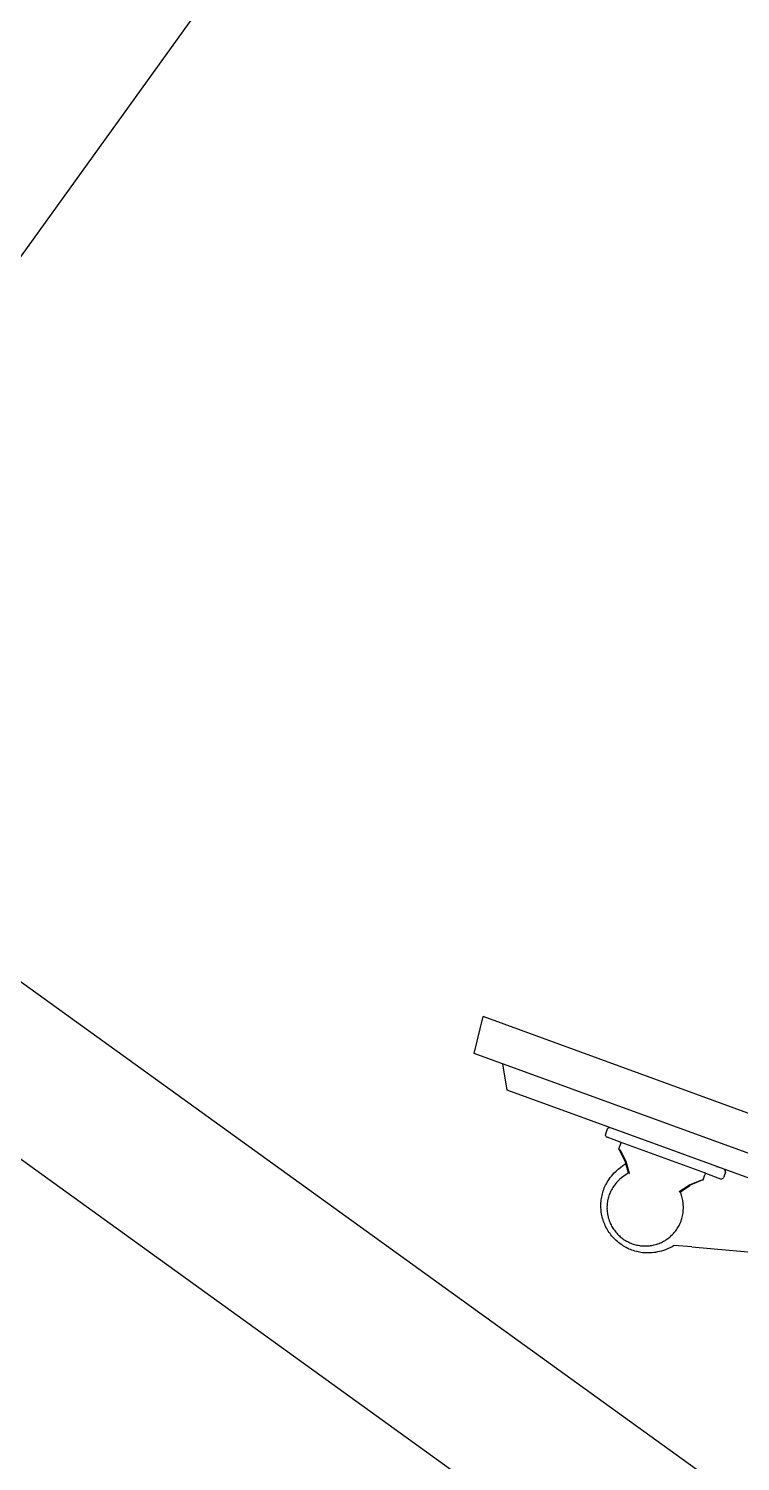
# Model space of a CAD drawing. Header units: metres. Extents: x 141303 to 146299, y 125960 to 127091.
# Drawn here: x 144685.909 to 144686.899, y 126056.341 to 126058.332 of the extents above; entities that cross this region are included whole.
import ezdxf

# ---------------------------------------------------------------- set-up
doc = ezdxf.new("R2010")
doc.units = ezdxf.units.M
doc.header["$MEASUREMENT"] = 0
doc.layers.add('Edges', color=7, linetype='Continuous')
doc.layers.add('FURNITURE', color=6, linetype='Continuous')
doc.layers.add('NVMI_WALL', color=7, linetype='Continuous', lineweight=30)

# ---------------------------------------------------------------- blocks, each defined once
blk = doc.blocks.new('Mobile C-Arm X-Ray Machine pl')
at = {"layer": 'Edges'}
for p, q in [((2.6841, 3.4004), (2.7253, 3.4168)), ((2.8128, 3.0899), (2.7253, 3.4168)), ((2.8011, 2.9636), (2.6841, 3.4004)), ((2.6712, 3.3443), (2.6933, 3.366)), ((2.7692, 2.9786), (2.6712, 3.3443)), ((2.6928, 3.2178), (2.6929, 3.2186)), ((2.6928, 3.2178), (2.6929, 3.2171)), ((2.6932, 3.2193), (2.6929, 3.2186)), ((2.6974, 3.2), (2.6929, 3.2171)), ((2.6936, 3.22), (2.6932, 3.2193)), ((2.6936, 3.22), (2.6943, 3.2204)), ((2.695, 3.2207), (2.6943, 3.2204)), ((2.7008, 3.2223), (2.695, 3.2207)), ((2.7008, 3.2223), (2.7015, 3.2224)), ((2.7015, 3.2224), (2.7023, 3.2223)), ((2.7023, 3.2223), (2.703, 3.222)), ((2.703, 3.222), (2.7037, 3.2215)), ((2.7037, 3.2215), (2.7041, 3.2209)), ((2.7041, 3.2209), (2.7044, 3.2202)), ((2.6894, 3.1978), (2.682, 3.1834)), ((2.6825, 3.1825), (2.6896, 3.1963)), ((2.6894, 3.1978), (2.6974, 3.2)), ((2.6894, 3.1978), (2.6894, 3.1978)), ((2.7245, 3.0989), (2.6974, 3.2)), ((2.6734, 3.1712), (2.6825, 3.1825)), ((2.6734, 3.1727), (2.6804, 3.1815)), ((2.6804, 3.1815), (2.6818, 3.1831)), ((2.682, 3.1834), (2.6818, 3.1831)), ((2.6733, 3.1726), (2.6734, 3.1727)), ((2.6733, 3.1724), (2.6733, 3.1726)), ((2.6733, 3.1721), (2.6733, 3.1724)), ((2.6733, 3.1718), (2.6733, 3.1721)), ((2.6733, 3.1716), (2.6733, 3.1718)), ((2.6733, 3.1716), (2.6733, 3.1715)), ((2.6733, 3.1715), (2.6733, 3.1715)), ((2.6733, 3.1715), (2.6734, 3.1713)), ((2.6734, 3.1727), (2.6734, 3.1727)), ((2.6734, 3.1712), (2.6734, 3.1713)), ((2.6893, 3.1117), (2.6893, 3.1118)), ((2.6893, 3.1118), (2.7029, 3.1065)), ((2.6894, 3.1115), (2.6893, 3.1117)), ((2.6894, 3.1114), (2.6894, 3.1115)), ((2.6894, 3.1114), (2.6894, 3.1114)), ((2.6894, 3.1114), (2.6895, 3.1112)), ((2.6895, 3.1112), (2.6897, 3.1109)), ((2.6897, 3.1109), (2.6898, 3.1107)), ((2.6898, 3.1107), (2.6899, 3.1105)), ((2.6899, 3.1105), (2.6901, 3.1105)), ((2.6901, 3.1105), (2.6901, 3.1105)), ((2.6901, 3.1105), (2.7025, 3.1056)), ((2.7029, 3.1055), (2.7025, 3.1056)), ((2.7029, 3.1065), (2.7159, 3.0981)), ((2.7164, 3.0968), (2.7029, 3.1055)), ((2.7164, 3.0968), (2.7165, 3.0967)), ((2.7165, 3.0967), (2.7226, 3.0984)), ((2.7245, 3.0989), (2.7226, 3.0984)), ((2.7245, 3.0989), (2.7245, 3.0989)), ((2.7245, 3.0989), (2.7293, 3.0809)), ((2.6449, 3.0626), (2.6346, 3.0804)), ((2.6346, 3.0804), (2.6346, 3.0804)), ((2.6346, 3.0804), (2.6346, 3.0804)), ((2.7293, 3.0809), (2.7296, 3.0802)), ((2.7296, 3.0802), (2.7301, 3.0796)), ((2.7301, 3.0796), (2.7307, 3.0791)), ((2.7307, 3.0791), (2.7314, 3.0788)), ((2.7357, 3.0795), (2.733, 3.0788)), ((2.7388, 3.0804), (2.7357, 3.0795)), ((2.7385, 3.0929), (2.7389, 3.0916)), ((2.7388, 3.0804), (2.7395, 3.0807)), ((2.7392, 3.0903), (2.7393, 3.0899)), ((2.7393, 3.0899), (2.7392, 3.0899)), ((2.7393, 3.0899), (2.7396, 3.0891)), ((2.7395, 3.0807), (2.7401, 3.0811)), ((2.7407, 3.0848), (2.7399, 3.088)), ((2.7401, 3.0811), (2.7406, 3.0818)), ((2.7403, 3.0829), (2.741, 3.0829)), ((2.7409, 3.0825), (2.7406, 3.0818)), ((2.7408, 3.0844), (2.7409, 3.084)), ((2.741, 3.0833), (2.7409, 3.084)), ((2.7409, 3.0825), (2.741, 3.0829)), ((2.741, 3.0829), (2.741, 3.0833)), ((2.741, 3.0829), (2.7412, 3.0829)), ((2.6449, 3.0626), (2.6888, 2.9865)), ((2.7314, 3.0788), (2.7322, 3.0787)), ((2.7322, 3.0787), (2.733, 3.0788))]:
    blk.add_line(p, q, dxfattribs=at)
for points in [[(2.6346, 3.0804), (2.6319, 3.0816), (2.6293, 3.083), (2.6269, 3.0844), (2.6247, 3.0858), (2.6225, 3.0874), (2.6206, 3.0889), (2.6187, 3.0905), (2.617, 3.0921), (2.6154, 3.0936), (2.614, 3.0951), (2.6126, 3.0966), (2.6114, 3.0982), (2.6103, 3.0997), (2.6092, 3.1012), (2.6082, 3.1027), (2.6073, 3.1043), (2.6064, 3.1058), (2.6056, 3.1075), (2.6048, 3.1091), (2.6041, 3.1107), (2.6034, 3.1124), (2.6028, 3.1141), (2.6022, 3.1159), (2.6017, 3.1176), (2.6013, 3.1193), (2.6009, 3.1211), (2.6006, 3.1229), (2.6003, 3.1247), (2.6001, 3.1265), (2.6, 3.1283), (2.5999, 3.1301), (2.5998, 3.1319), (2.5999, 3.1337), (2.6, 3.1355), (2.6001, 3.1373), (2.6003, 3.1391), (2.6006, 3.1409), (2.6009, 3.1427), (2.6013, 3.1445), (2.6017, 3.1462), (2.6022, 3.148), (2.6028, 3.1497), (2.6034, 3.1514), (2.6041, 3.1531), (2.6048, 3.1547), (2.6056, 3.1564), (2.6064, 3.158), (2.6073, 3.1596), (2.6082, 3.1611), (2.6092, 3.1626), (2.6102, 3.1641), (2.6113, 3.1656), (2.6124, 3.167), (2.6136, 3.1684), (2.6148, 3.1697), (2.616, 3.171), (2.6173, 3.1723), (2.6187, 3.1735), (2.6201, 3.1747), (2.6215, 3.1758), (2.6229, 3.1769), (2.6244, 3.1779), (2.6259, 3.1789), (2.6275, 3.1798), (2.6291, 3.1807), (2.6307, 3.1815), (2.6323, 3.1823), (2.634, 3.183), (2.6357, 3.1837), (2.6374, 3.1843), (2.6391, 3.1848), (2.6408, 3.1853), (2.6426, 3.1858), (2.6444, 3.1861), (2.6462, 3.1865), (2.6481, 3.1867), (2.65, 3.1869), (2.652, 3.187), (2.6542, 3.1871), (2.6564, 3.1871), (2.6587, 3.1869), (2.6611, 3.1867), (2.6638, 3.1864), (2.6666, 3.1859), (2.6697, 3.1852), (2.673, 3.1842), (2.6765, 3.183), (2.6804, 3.1815)], [(2.6734, 3.1727), (2.6697, 3.1742), (2.6663, 3.1754), (2.6634, 3.1763), (2.6607, 3.1769), (2.6583, 3.1774), (2.6561, 3.1777), (2.6541, 3.1779), (2.6522, 3.178), (2.6504, 3.178), (2.6487, 3.178), (2.6471, 3.1779), (2.6455, 3.1777), (2.644, 3.1775), (2.6425, 3.1773), (2.641, 3.1769), (2.6396, 3.1766), (2.6382, 3.1762), (2.6368, 3.1757), (2.6354, 3.1752), (2.6341, 3.1747), (2.6327, 3.1741), (2.6314, 3.1735), (2.6301, 3.1728), (2.6288, 3.1721), (2.6276, 3.1714), (2.6264, 3.1706), (2.6252, 3.1697), (2.624, 3.1689), (2.6228, 3.168), (2.6217, 3.167), (2.6206, 3.166), (2.6196, 3.165), (2.6186, 3.164), (2.6176, 3.1629), (2.6166, 3.1618), (2.6157, 3.1606), (2.6149, 3.1594), (2.614, 3.1582), (2.6132, 3.157), (2.6125, 3.1558), (2.6118, 3.1545), (2.6111, 3.1532), (2.6105, 3.1519), (2.6099, 3.1505), (2.6094, 3.1492), (2.6089, 3.1478), (2.6084, 3.1464), (2.608, 3.145), (2.6077, 3.1436), (2.6073, 3.1421), (2.6071, 3.1407), (2.6069, 3.1392), (2.6067, 3.1378), (2.6066, 3.1363), (2.6065, 3.1349), (2.6065, 3.1334), (2.6065, 3.1319), (2.6066, 3.1305), (2.6067, 3.129), (2.6069, 3.1276), (2.6071, 3.1261), (2.6073, 3.1247), (2.6077, 3.1233), (2.608, 3.1218), (2.6084, 3.1204), (2.6089, 3.119), (2.6094, 3.1177), (2.6099, 3.1163), (2.6105, 3.115), (2.6111, 3.1136), (2.6118, 3.1123), (2.6125, 3.1111), (2.6132, 3.1098), (2.614, 3.1086), (2.6149, 3.1074), (2.6157, 3.1062), (2.6166, 3.105), (2.6176, 3.1039), (2.6186, 3.1028), (2.6196, 3.1018), (2.6206, 3.1008), (2.6217, 3.0998), (2.6228, 3.0988), (2.624, 3.0979), (2.6252, 3.0971), (2.6264, 3.0962), (2.6276, 3.0954), (2.6288, 3.0947), (2.6301, 3.094), (2.6314, 3.0933), (2.6327, 3.0927), (2.6341, 3.0921), (2.6354, 3.0916), (2.6368, 3.0911), (2.6382, 3.0906), (2.6396, 3.0902), (2.641, 3.0899), (2.6425, 3.0896), (2.6439, 3.0893), (2.6454, 3.0891), (2.6468, 3.0889), (2.6483, 3.0888), (2.6497, 3.0887), (2.6512, 3.0887), (2.6527, 3.0887), (2.6541, 3.0888), (2.6556, 3.0889), (2.657, 3.0891), (2.6585, 3.0893), (2.6599, 3.0896), (2.6613, 3.0899), (2.6628, 3.0902), (2.6642, 3.0906), (2.6656, 3.0911), (2.667, 3.0916), (2.6684, 3.0922), (2.6698, 3.0928), (2.6713, 3.0936), (2.6728, 3.0944), (2.6743, 3.0953), (2.6759, 3.0963), (2.6776, 3.0975), (2.6793, 3.0988), (2.6812, 3.1004), (2.6832, 3.1024), (2.6853, 3.1046), (2.6876, 3.1073), (2.6901, 3.1105)]]:
    blk.add_lwpolyline(points, dxfattribs=at)

msp = doc.modelspace()

# ---------------------------------------------------------------- linework, layer by layer
at = {"layer": 'NVMI_WALL'}
for p, q in [((144685.41989, 126057.35185), (144688.63585, 126061.81365)), ((144689.47607, 126054.42825), (144685.41989, 126057.35185)), ((144689.35912, 126054.26601), (144685.30295, 126057.1896))]:
    msp.add_line(p, q, dxfattribs=at)

# ---------------------------------------------------------------- block references
at = {"layer": 'FURNITURE', "xscale": 1.190213132251739, "yscale": 1.190213132251739, "zscale": 1.190213132251739, "rotation": 54.9676855275574}
msp.add_blockref('Mobile C-Arm X-Ray Machine pl', (144688.00909, 126051.96879), dxfattribs=at)

doc.saveas('drawing.dxf')
